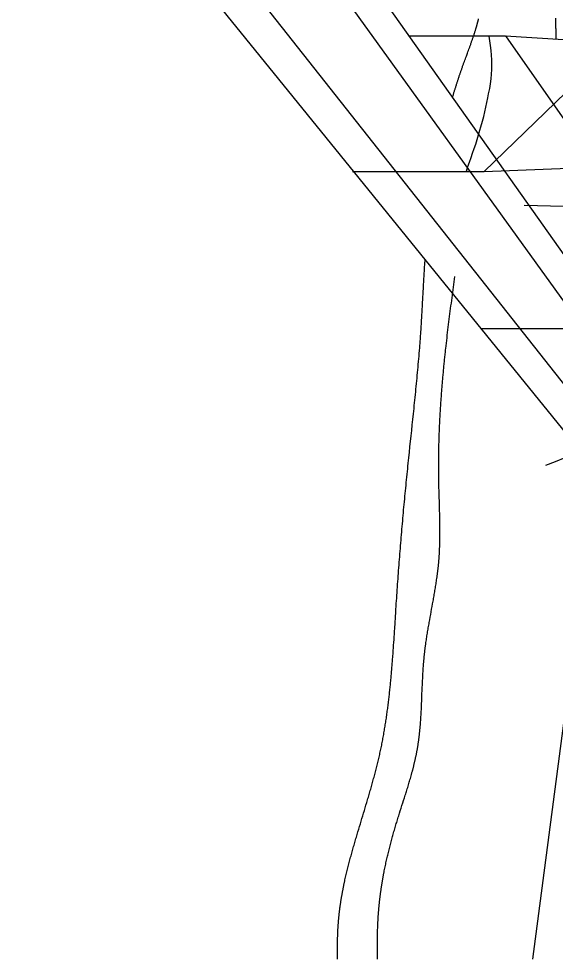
# Model space of a CAD drawing. Header units: millimetres. Extents: x 0 to 100, y 1 to 179.
# Drawn here: x 0 to 34, y 0.6 to 60.2 of the extents above; entities that cross this region are included whole.
import ezdxf

# ---------------------------------------------------------------- set-up
doc = ezdxf.new("R2010")
doc.units = ezdxf.units.MM
doc.layers.get('0').update_dxf_attribs({"color": 10})

msp = doc.modelspace()

# ---------------------------------------------------------------- linework, layer by layer
for points in [[(0.31, 89.751), (36.09, 40.136)], [(3.424, 89.222), (37.392, 41.21)], [(0, 76.706), (34.717, 33.87), (37.051, 33.87), (0, 80.82)], [(27.469, 55.235), (27.482, 55.279), (27.495, 55.323), (27.508, 55.368), (27.522, 55.412), (27.535, 55.456), (27.548, 55.5), (27.561, 55.544), (27.575, 55.588), (27.588, 55.632), (27.602, 55.676), (27.615, 55.72), (27.629, 55.764), (27.643, 55.808), (27.656, 55.852), (27.67, 55.896), (27.684, 55.94), (27.698, 55.984), (27.712, 56.028), (27.726, 56.072), (27.74, 56.116), (27.754, 56.16), (27.768, 56.204), (27.782, 56.248), (27.796, 56.292), (27.811, 56.336), (27.825, 56.38), (27.839, 56.424), (27.854, 56.467), (27.869, 56.511), (27.883, 56.555), (27.898, 56.599), (27.913, 56.643), (27.927, 56.686), (27.942, 56.73), (27.957, 56.774), (27.972, 56.818), (27.987, 56.861), (28.002, 56.905), (28.017, 56.949), (28.032, 56.993), (28.048, 57.036), (28.063, 57.08), (28.078, 57.124), (28.094, 57.167), (28.109, 57.211), (28.125, 57.254), (28.14, 57.298), (28.156, 57.342), (28.172, 57.385), (28.187, 57.429), (28.203, 57.472), (28.219, 57.516), (28.251, 57.603), (28.283, 57.69), (28.315, 57.777), (28.347, 57.864), (28.411, 58.038), (28.443, 58.125), (28.475, 58.212), (28.507, 58.299), (28.539, 58.386), (28.555, 58.429), (28.571, 58.473), (28.587, 58.516), (28.602, 58.56), (28.618, 58.603), (28.634, 58.647), (28.649, 58.69), (28.665, 58.734), (28.68, 58.778), (28.695, 58.821), (28.711, 58.865), (28.726, 58.908), (28.741, 58.952), (28.756, 58.996), (28.771, 59.039), (28.785, 59.083), (28.8, 59.126), (28.815, 59.17), (28.829, 59.214), (28.843, 59.258), (28.858, 59.301), (28.872, 59.345), (28.886, 59.389), (28.899, 59.433), (28.913, 59.477), (28.927, 59.52), (28.94, 59.564), (28.953, 59.608), (28.96, 59.63), (28.966, 59.652), (28.973, 59.674), (28.979, 59.696), (28.986, 59.718), (28.992, 59.74), (28.998, 59.762), (29.005, 59.784), (29.011, 59.806), (29.017, 59.828), (29.023, 59.85), (29.029, 59.872), (29.035, 59.894), (29.041, 59.916), (29.047, 59.938), (29.053, 59.96), (29.059, 59.982), (29.065, 60.004), (29.071, 60.027), (29.076, 60.049), (29.082, 60.071), (29.088, 60.093), (29.093, 60.115), (29.099, 60.137), (29.104, 60.159), (29.11, 60.181), (29.115, 60.204), (29.12, 60.226)], [(34.026, 58.939), (34.025, 59.064), (34.024, 59.188), (34.023, 59.251), (34.023, 59.313), (34.023, 59.376), (34.022, 59.438), (34.022, 59.501), (34.022, 59.563), (34.021, 59.626), (34.021, 59.689), (34.021, 59.751), (34.02, 59.814), (34.02, 59.877), (34.02, 59.939), (34.02, 60.002), (34.02, 60.065), (34.02, 60.128), (34.02, 60.191), (34.02, 60.254)], [(24.693, 59.142), (30.816, 59.142), (56.885, 57.491)], [(28.343, 50.568), (28.444, 50.854), (28.545, 51.14), (28.645, 51.426), (28.744, 51.713), (28.841, 52), (28.937, 52.287), (29.03, 52.575), (29.12, 52.864), (29.207, 53.154), (29.27, 53.373), (29.369, 53.737), (29.445, 54.03), (29.517, 54.324), (29.585, 54.619), (29.649, 54.915), (29.71, 55.212), (29.757, 55.456), (29.821, 55.81), (29.868, 56.11), (29.908, 56.411), (29.939, 56.713), (29.959, 57.014), (29.966, 57.267), (29.96, 57.618), (29.942, 57.92), (29.914, 58.221), (29.88, 58.523), (29.84, 58.824), (29.799, 59.126)], [(30.816, 59.142), (36.633, 50.841), (44.22, 58.261), (50.747, 51.418), (57.17, 56.161)], [(29.465, 50.552), (37.873, 58.677), (43.618, 51.145), (50.956, 57.812), (57.679, 52.7)], [(21.126, 50.552), (29.465, 50.552), (56.153, 51.61)], [(32.014, 48.405), (49.612, 47.972)], [(20.186, 0.621), (20.184, 0.709), (20.183, 0.796), (20.182, 0.884), (20.181, 0.972), (20.181, 1.059), (20.18, 1.147), (20.18, 1.234), (20.18, 1.322), (20.181, 1.409), (20.182, 1.497), (20.183, 1.584), (20.183, 1.628), (20.184, 1.671), (20.185, 1.715), (20.186, 1.759), (20.187, 1.802), (20.188, 1.846), (20.189, 1.89), (20.19, 1.933), (20.191, 1.977), (20.192, 2.02), (20.194, 2.064), (20.195, 2.108), (20.197, 2.151), (20.199, 2.195), (20.2, 2.238), (20.202, 2.282), (20.204, 2.325), (20.206, 2.369), (20.208, 2.413), (20.211, 2.456), (20.213, 2.5), (20.215, 2.543), (20.218, 2.587), (20.22, 2.63), (20.223, 2.673), (20.226, 2.717), (20.229, 2.76), (20.232, 2.804), (20.235, 2.847), (20.238, 2.891), (20.241, 2.934), (20.245, 2.977), (20.248, 3.021), (20.252, 3.064), (20.256, 3.108), (20.259, 3.151), (20.263, 3.194), (20.267, 3.238), (20.271, 3.281), (20.276, 3.324), (20.28, 3.367), (20.284, 3.411), (20.289, 3.454), (20.294, 3.497), (20.299, 3.54), (20.303, 3.584), (20.309, 3.627), (20.314, 3.67), (20.319, 3.713), (20.324, 3.757), (20.33, 3.8), (20.335, 3.843), (20.341, 3.886), (20.347, 3.929), (20.353, 3.972), (20.359, 4.015), (20.365, 4.058), (20.371, 4.102), (20.377, 4.145), (20.384, 4.188), (20.39, 4.231), (20.397, 4.274), (20.404, 4.317), (20.411, 4.36), (20.418, 4.403), (20.425, 4.446), (20.432, 4.489), (20.439, 4.532), (20.446, 4.575), (20.454, 4.618), (20.461, 4.661), (20.469, 4.703), (20.476, 4.746), (20.484, 4.789), (20.492, 4.832), (20.5, 4.875), (20.508, 4.918), (20.516, 4.961), (20.525, 5.004), (20.533, 5.047), (20.541, 5.089), (20.55, 5.132), (20.558, 5.175), (20.567, 5.218), (20.576, 5.261), (20.584, 5.303), (20.593, 5.346), (20.602, 5.389), (20.611, 5.432), (20.621, 5.474), (20.63, 5.517), (20.639, 5.56), (20.648, 5.603), (20.658, 5.645), (20.677, 5.731), (20.696, 5.816), (20.716, 5.901), (20.736, 5.987), (20.756, 6.072), (20.777, 6.157), (20.797, 6.242), (20.818, 6.327), (20.839, 6.412), (20.861, 6.498), (20.883, 6.583), (20.904, 6.668), (20.927, 6.752), (20.949, 6.837), (20.971, 6.922), (20.994, 7.007), (21.017, 7.092), (21.04, 7.177), (21.063, 7.262), (21.087, 7.346), (21.11, 7.431), (21.134, 7.516), (21.158, 7.6), (21.182, 7.685), (21.206, 7.77), (21.231, 7.854), (21.255, 7.939), (21.28, 8.023), (21.304, 8.108), (21.329, 8.192), (21.354, 8.277), (21.379, 8.361), (21.404, 8.446), (21.429, 8.53), (21.48, 8.699), (21.53, 8.868), (21.581, 9.036), (21.632, 9.205), (21.734, 9.541), (21.785, 9.71), (21.836, 9.878), (21.887, 10.046), (21.938, 10.214), (21.988, 10.382), (22.039, 10.55), (22.064, 10.635), (22.088, 10.719), (22.113, 10.803), (22.138, 10.887), (22.163, 10.971), (22.187, 11.055), (22.212, 11.139), (22.236, 11.223), (22.261, 11.307), (22.285, 11.392), (22.309, 11.476), (22.333, 11.56), (22.356, 11.644), (22.38, 11.728), (22.404, 11.813), (22.427, 11.897), (22.45, 11.981), (22.473, 12.066), (22.496, 12.15), (22.519, 12.234), (22.541, 12.319), (22.563, 12.403), (22.586, 12.488), (22.607, 12.572), (22.629, 12.657), (22.651, 12.741), (22.672, 12.826), (22.693, 12.911), (22.714, 12.995), (22.735, 13.08), (22.755, 13.165), (22.775, 13.25), (22.795, 13.335), (22.815, 13.42), (22.834, 13.505), (22.854, 13.59), (22.873, 13.675), (22.891, 13.76), (22.91, 13.845), (22.928, 13.931), (22.946, 14.016), (22.963, 14.101), (22.981, 14.187), (22.998, 14.272), (23.015, 14.358), (23.031, 14.443), (23.048, 14.529), (23.064, 14.615), (23.08, 14.701), (23.095, 14.786), (23.111, 14.872), (23.126, 14.958), (23.141, 15.044), (23.155, 15.13), (23.17, 15.216), (23.184, 15.302), (23.198, 15.388), (23.212, 15.474), (23.226, 15.561), (23.239, 15.647), (23.252, 15.733), (23.265, 15.82), (23.278, 15.906), (23.291, 15.992), (23.303, 16.079), (23.315, 16.165), (23.327, 16.252), (23.339, 16.338), (23.351, 16.425), (23.362, 16.512), (23.373, 16.598), (23.384, 16.685), (23.395, 16.772), (23.406, 16.859), (23.417, 16.945), (23.427, 17.032), (23.437, 17.119), (23.448, 17.206), (23.457, 17.293), (23.467, 17.38), (23.477, 17.467), (23.486, 17.554), (23.496, 17.641), (23.505, 17.728), (23.514, 17.815), (23.523, 17.903), (23.532, 17.99), (23.54, 18.077), (23.549, 18.164), (23.557, 18.251), (23.565, 18.339), (23.574, 18.426), (23.582, 18.513), (23.589, 18.601), (23.597, 18.688), (23.605, 18.775), (23.612, 18.863), (23.62, 18.95), (23.627, 19.038), (23.635, 19.125), (23.642, 19.212), (23.649, 19.3), (23.656, 19.387), (23.663, 19.475), (23.67, 19.563), (23.676, 19.65), (23.683, 19.738), (23.689, 19.825), (23.702, 20), (23.715, 20.176), (23.727, 20.351), (23.74, 20.526), (23.752, 20.702), (23.763, 20.877), (23.775, 21.052), (23.786, 21.228), (23.798, 21.403), (23.809, 21.578), (23.831, 21.929), (23.853, 22.28), (23.875, 22.631), (23.887, 22.806), (23.898, 22.981), (23.909, 23.156), (23.921, 23.332), (23.932, 23.507), (23.944, 23.682), (23.956, 23.857), (23.968, 24.032), (23.98, 24.207), (23.992, 24.382), (24.005, 24.556), (24.017, 24.731), (24.03, 24.906), (24.043, 25.081), (24.056, 25.255), (24.069, 25.43), (24.082, 25.605), (24.095, 25.779), (24.109, 25.954), (24.123, 26.128), (24.136, 26.303), (24.15, 26.477), (24.164, 26.652), (24.178, 26.826), (24.193, 27), (24.207, 27.175), (24.222, 27.349), (24.236, 27.523), (24.251, 27.698), (24.266, 27.872), (24.281, 28.046), (24.296, 28.22), (24.312, 28.395), (24.327, 28.569), (24.343, 28.743), (24.359, 28.917), (24.374, 29.091), (24.39, 29.265), (24.407, 29.439), (24.423, 29.613), (24.439, 29.788), (24.456, 29.962), (24.472, 30.136), (24.489, 30.31), (24.506, 30.484), (24.523, 30.658), (24.54, 30.832), (24.558, 31.006), (24.575, 31.18), (24.593, 31.354), (24.61, 31.528), (24.628, 31.702), (24.646, 31.876), (24.664, 32.05), (24.682, 32.224), (24.7, 32.398), (24.737, 32.746), (24.774, 33.094), (24.848, 33.79), (24.885, 34.139), (24.922, 34.487), (24.958, 34.835), (24.995, 35.183), (25.013, 35.357), (25.031, 35.531), (25.049, 35.706), (25.067, 35.88), (25.085, 36.054), (25.102, 36.228), (25.12, 36.402), (25.137, 36.576), (25.155, 36.751), (25.172, 36.925), (25.189, 37.099), (25.205, 37.273), (25.222, 37.448), (25.238, 37.622), (25.255, 37.796), (25.271, 37.971), (25.286, 38.145), (25.302, 38.319), (25.317, 38.494), (25.332, 38.668), (25.347, 38.842), (25.362, 39.017), (25.376, 39.191), (25.39, 39.366), (25.404, 39.54), (25.411, 39.627), (25.417, 39.715), (25.424, 39.802), (25.431, 39.889), (25.437, 39.976), (25.443, 40.064), (25.45, 40.151), (25.456, 40.238), (25.462, 40.326), (25.468, 40.413), (25.474, 40.5), (25.48, 40.588), (25.486, 40.675), (25.491, 40.762), (25.497, 40.849), (25.503, 40.937), (25.508, 41.024), (25.513, 41.111), (25.524, 41.286), (25.534, 41.461), (25.544, 41.636), (25.554, 41.81), (25.564, 41.985), (25.573, 42.16), (25.592, 42.509), (25.61, 42.859), (25.629, 43.209), (25.638, 43.383), (25.648, 43.558), (25.658, 43.733), (25.668, 43.908), (25.678, 44.082), (25.688, 44.257), (25.693, 44.344), (25.699, 44.432), (25.704, 44.519), (25.71, 44.606), (25.715, 44.694), (25.721, 44.781), (25.727, 44.868), (25.733, 44.956)], [(22.721, 0.621), (22.719, 0.707), (22.717, 0.792), (22.716, 0.878), (22.715, 0.963), (22.714, 1.049), (22.713, 1.134), (22.712, 1.219), (22.711, 1.305), (22.711, 1.39), (22.711, 1.476), (22.711, 1.561), (22.711, 1.646), (22.711, 1.732), (22.712, 1.817), (22.713, 1.902), (22.714, 1.988), (22.715, 2.073), (22.717, 2.158), (22.719, 2.243), (22.721, 2.329), (22.723, 2.414), (22.726, 2.499), (22.728, 2.584), (22.732, 2.669), (22.735, 2.755), (22.739, 2.84), (22.743, 2.925), (22.745, 2.967), (22.747, 3.01), (22.749, 3.052), (22.751, 3.095), (22.754, 3.137), (22.756, 3.18), (22.759, 3.222), (22.761, 3.265), (22.764, 3.307), (22.767, 3.35), (22.769, 3.392), (22.772, 3.435), (22.775, 3.477), (22.778, 3.52), (22.782, 3.562), (22.785, 3.604), (22.788, 3.647), (22.792, 3.689), (22.795, 3.732), (22.799, 3.774), (22.802, 3.817), (22.806, 3.859), (22.81, 3.901), (22.814, 3.944), (22.818, 3.986), (22.822, 4.028), (22.826, 4.071), (22.83, 4.113), (22.835, 4.156), (22.839, 4.198), (22.844, 4.24), (22.848, 4.283), (22.853, 4.325), (22.858, 4.367), (22.863, 4.41), (22.868, 4.452), (22.873, 4.494), (22.878, 4.536), (22.883, 4.579), (22.888, 4.621), (22.894, 4.663), (22.899, 4.705), (22.905, 4.748), (22.91, 4.79), (22.916, 4.832), (22.922, 4.874), (22.928, 4.917), (22.934, 4.959), (22.94, 5.001), (22.946, 5.043), (22.952, 5.085), (22.958, 5.128), (22.965, 5.17), (22.971, 5.212), (22.977, 5.254), (22.984, 5.296), (22.991, 5.338), (22.997, 5.38), (23.004, 5.423), (23.011, 5.465), (23.018, 5.507), (23.025, 5.549), (23.032, 5.591), (23.039, 5.633), (23.047, 5.675), (23.054, 5.717), (23.061, 5.759), (23.069, 5.801), (23.076, 5.843), (23.084, 5.885), (23.092, 5.927), (23.1, 5.969), (23.107, 6.011), (23.115, 6.053), (23.123, 6.095), (23.131, 6.137), (23.148, 6.221), (23.164, 6.305), (23.181, 6.389), (23.199, 6.472), (23.216, 6.556), (23.234, 6.64), (23.252, 6.723), (23.27, 6.807), (23.289, 6.891), (23.307, 6.974), (23.327, 7.058), (23.346, 7.141), (23.365, 7.224), (23.385, 7.308), (23.405, 7.391), (23.426, 7.474), (23.446, 7.557), (23.467, 7.641), (23.488, 7.724), (23.51, 7.807), (23.531, 7.89), (23.553, 7.973), (23.575, 8.056), (23.597, 8.139), (23.62, 8.221), (23.642, 8.304), (23.665, 8.387), (23.688, 8.47), (23.712, 8.552), (23.735, 8.635), (23.759, 8.717), (23.783, 8.8), (23.807, 8.882), (23.831, 8.965), (23.856, 9.047), (23.881, 9.129), (23.906, 9.212), (23.931, 9.294), (23.956, 9.376), (23.981, 9.458), (24.007, 9.54), (24.033, 9.622), (24.058, 9.704), (24.084, 9.786), (24.11, 9.868), (24.162, 10.032), (24.214, 10.195), (24.267, 10.359), (24.319, 10.522), (24.371, 10.686), (24.423, 10.849), (24.449, 10.931), (24.475, 11.013), (24.501, 11.095), (24.526, 11.176), (24.552, 11.258), (24.577, 11.34), (24.602, 11.422), (24.628, 11.503), (24.652, 11.585), (24.677, 11.667), (24.702, 11.749), (24.726, 11.831), (24.75, 11.913), (24.774, 11.995), (24.798, 12.077), (24.821, 12.159), (24.844, 12.241), (24.867, 12.323), (24.878, 12.364), (24.89, 12.405), (24.901, 12.446), (24.912, 12.487), (24.923, 12.529), (24.934, 12.57), (24.945, 12.611), (24.955, 12.652), (24.966, 12.693), (24.977, 12.734), (24.987, 12.776), (24.998, 12.817), (25.008, 12.858), (25.018, 12.899), (25.028, 12.941), (25.038, 12.982), (25.048, 13.023), (25.058, 13.064), (25.068, 13.106), (25.078, 13.147), (25.087, 13.188), (25.097, 13.23), (25.106, 13.271), (25.115, 13.313), (25.124, 13.354), (25.133, 13.396), (25.142, 13.437), (25.151, 13.478), (25.16, 13.52), (25.168, 13.562), (25.177, 13.603), (25.185, 13.645), (25.193, 13.686), (25.201, 13.728), (25.209, 13.769), (25.217, 13.811), (25.225, 13.853), (25.233, 13.894), (25.24, 13.936), (25.247, 13.978), (25.255, 14.02), (25.262, 14.061), (25.269, 14.103), (25.275, 14.145), (25.282, 14.187), (25.289, 14.229), (25.295, 14.271), (25.301, 14.313), (25.308, 14.355), (25.314, 14.397), (25.319, 14.439), (25.325, 14.481), (25.331, 14.523), (25.337, 14.565), (25.342, 14.607), (25.347, 14.649), (25.353, 14.691), (25.358, 14.733), (25.363, 14.775), (25.368, 14.817), (25.373, 14.859), (25.377, 14.902), (25.382, 14.944), (25.386, 14.986), (25.391, 15.028), (25.395, 15.071), (25.399, 15.113), (25.404, 15.155), (25.408, 15.198), (25.412, 15.24), (25.416, 15.282), (25.419, 15.325), (25.423, 15.367), (25.427, 15.409), (25.43, 15.452), (25.434, 15.494), (25.437, 15.537), (25.44, 15.579), (25.444, 15.622), (25.447, 15.664), (25.453, 15.749), (25.459, 15.834), (25.465, 15.919), (25.47, 16.004), (25.475, 16.09), (25.48, 16.175), (25.485, 16.26), (25.489, 16.346), (25.494, 16.431), (25.498, 16.516), (25.502, 16.602), (25.506, 16.687), (25.51, 16.773), (25.514, 16.858), (25.517, 16.944), (25.521, 17.029), (25.528, 17.201), (25.535, 17.372), (25.548, 17.714), (25.555, 17.886), (25.559, 17.971), (25.563, 18.057), (25.566, 18.143), (25.57, 18.229), (25.574, 18.314), (25.578, 18.4), (25.583, 18.485), (25.587, 18.571), (25.592, 18.657), (25.597, 18.742), (25.602, 18.828), (25.607, 18.913), (25.612, 18.999), (25.618, 19.084), (25.624, 19.17), (25.63, 19.255), (25.633, 19.298), (25.637, 19.341), (25.64, 19.383), (25.643, 19.426), (25.647, 19.469), (25.65, 19.511), (25.654, 19.554), (25.658, 19.597), (25.662, 19.639), (25.666, 19.682), (25.67, 19.725), (25.674, 19.767), (25.678, 19.81), (25.682, 19.852), (25.687, 19.895), (25.691, 19.938), (25.696, 19.98), (25.7, 20.023), (25.705, 20.065), (25.71, 20.108), (25.715, 20.15), (25.72, 20.193), (25.725, 20.235), (25.73, 20.278), (25.736, 20.32), (25.741, 20.362), (25.746, 20.405), (25.752, 20.447), (25.758, 20.49), (25.763, 20.532), (25.769, 20.574), (25.775, 20.617), (25.781, 20.659), (25.787, 20.702), (25.799, 20.786), (25.812, 20.871), (25.824, 20.955), (25.837, 21.04), (25.851, 21.125), (25.864, 21.209), (25.878, 21.294), (25.892, 21.378), (25.906, 21.462), (25.92, 21.547), (25.935, 21.631), (25.949, 21.715), (25.964, 21.8), (25.979, 21.884), (25.994, 21.968), (26.009, 22.053), (26.024, 22.137), (26.055, 22.305), (26.086, 22.474), (26.147, 22.81), (26.178, 22.978), (26.209, 23.147), (26.225, 23.231), (26.24, 23.315), (26.255, 23.399), (26.27, 23.483), (26.285, 23.567), (26.3, 23.651), (26.314, 23.735), (26.329, 23.82), (26.343, 23.904), (26.358, 23.988), (26.372, 24.072), (26.385, 24.156), (26.399, 24.24), (26.412, 24.325), (26.426, 24.409), (26.438, 24.493), (26.451, 24.577), (26.464, 24.662), (26.476, 24.746), (26.482, 24.788), (26.488, 24.83), (26.493, 24.872), (26.499, 24.915), (26.505, 24.957), (26.51, 24.999), (26.516, 25.041), (26.521, 25.083), (26.526, 25.125), (26.532, 25.168), (26.537, 25.21), (26.542, 25.252), (26.547, 25.294), (26.552, 25.337), (26.557, 25.379), (26.561, 25.421), (26.566, 25.463), (26.57, 25.506), (26.575, 25.548), (26.579, 25.59), (26.583, 25.633), (26.587, 25.675), (26.591, 25.717), (26.595, 25.76), (26.599, 25.802), (26.602, 25.844), (26.606, 25.887), (26.609, 25.929), (26.613, 25.971), (26.616, 26.014), (26.619, 26.056), (26.622, 26.098), (26.625, 26.141), (26.628, 26.183), (26.631, 26.226), (26.633, 26.268), (26.636, 26.311), (26.638, 26.353), (26.64, 26.396), (26.643, 26.438), (26.645, 26.48), (26.647, 26.523), (26.649, 26.565), (26.651, 26.608), (26.653, 26.65), (26.654, 26.693), (26.656, 26.736), (26.657, 26.778), (26.659, 26.821), (26.66, 26.863), (26.662, 26.906), (26.663, 26.948), (26.664, 26.991), (26.665, 27.033), (26.666, 27.076), (26.667, 27.119), (26.668, 27.204), (26.67, 27.289), (26.671, 27.374), (26.672, 27.46), (26.672, 27.545), (26.673, 27.63), (26.673, 27.715), (26.672, 27.801), (26.672, 27.886), (26.672, 27.972), (26.671, 28.057), (26.67, 28.142), (26.669, 28.228), (26.667, 28.313), (26.666, 28.399), (26.664, 28.484), (26.663, 28.57), (26.661, 28.655), (26.659, 28.741), (26.657, 28.827), (26.655, 28.912), (26.652, 28.998), (26.65, 29.083), (26.645, 29.255), (26.64, 29.426), (26.635, 29.597), (26.625, 29.94), (26.62, 30.111), (26.615, 30.282), (26.613, 30.368), (26.61, 30.454), (26.608, 30.539), (26.606, 30.625), (26.604, 30.711), (26.602, 30.796), (26.6, 30.882), (26.599, 30.968), (26.597, 31.053), (26.596, 31.139), (26.595, 31.224), (26.594, 31.31), (26.593, 31.396), (26.592, 31.481), (26.592, 31.567), (26.591, 31.652), (26.591, 31.738), (26.591, 31.823), (26.591, 31.909), (26.591, 31.995), (26.591, 32.08), (26.592, 32.166), (26.592, 32.251), (26.593, 32.337), (26.594, 32.422), (26.595, 32.508), (26.596, 32.593), (26.597, 32.679), (26.599, 32.764), (26.6, 32.85), (26.602, 32.935), (26.604, 33.021), (26.605, 33.106), (26.607, 33.192), (26.61, 33.277), (26.612, 33.362), (26.614, 33.448), (26.617, 33.533), (26.619, 33.619), (26.622, 33.704), (26.625, 33.789), (26.628, 33.875), (26.631, 33.96), (26.635, 34.046), (26.638, 34.131), (26.642, 34.216), (26.645, 34.302), (26.649, 34.387), (26.653, 34.472), (26.657, 34.558), (26.661, 34.643), (26.665, 34.728), (26.669, 34.814), (26.674, 34.899), (26.678, 34.984), (26.683, 35.069), (26.688, 35.155), (26.693, 35.24), (26.698, 35.325), (26.703, 35.41), (26.708, 35.496), (26.713, 35.581), (26.719, 35.666), (26.724, 35.751), (26.73, 35.837), (26.736, 35.922), (26.742, 36.007), (26.748, 36.092), (26.754, 36.177), (26.76, 36.262), (26.766, 36.348), (26.773, 36.433), (26.779, 36.518), (26.786, 36.603), (26.792, 36.688), (26.799, 36.773), (26.806, 36.858), (26.813, 36.944), (26.82, 37.029), (26.827, 37.114), (26.834, 37.199), (26.841, 37.284), (26.849, 37.369), (26.856, 37.454), (26.864, 37.539), (26.872, 37.624), (26.879, 37.709), (26.887, 37.794), (26.895, 37.879), (26.903, 37.964), (26.911, 38.049), (26.92, 38.134), (26.928, 38.219), (26.936, 38.304), (26.945, 38.389), (26.953, 38.474), (26.962, 38.559), (26.97, 38.644), (26.979, 38.729), (26.988, 38.814), (26.997, 38.899), (27.006, 38.984), (27.015, 39.069), (27.024, 39.153), (27.033, 39.238), (27.043, 39.323), (27.062, 39.493), (27.081, 39.663), (27.1, 39.832), (27.12, 40.002), (27.139, 40.171), (27.16, 40.341), (27.18, 40.511), (27.2, 40.68), (27.221, 40.85), (27.242, 41.019), (27.263, 41.189), (27.284, 41.358), (27.306, 41.527), (27.327, 41.697), (27.349, 41.866), (27.371, 42.036), (27.393, 42.205), (27.415, 42.374), (27.437, 42.544), (27.459, 42.713), (27.482, 42.882), (27.526, 43.221), (27.571, 43.559), (27.616, 43.898)], [(29.242, 40.585), (48.908, 40.585)], [(33.385, 31.94), (33.993, 32.174), (34.601, 32.41)], [(32.561, 0.621), (34.907, 18.483), (37.086, 29.022)]]:
    msp.add_lwpolyline(points)

doc.saveas('drawing.dxf')
